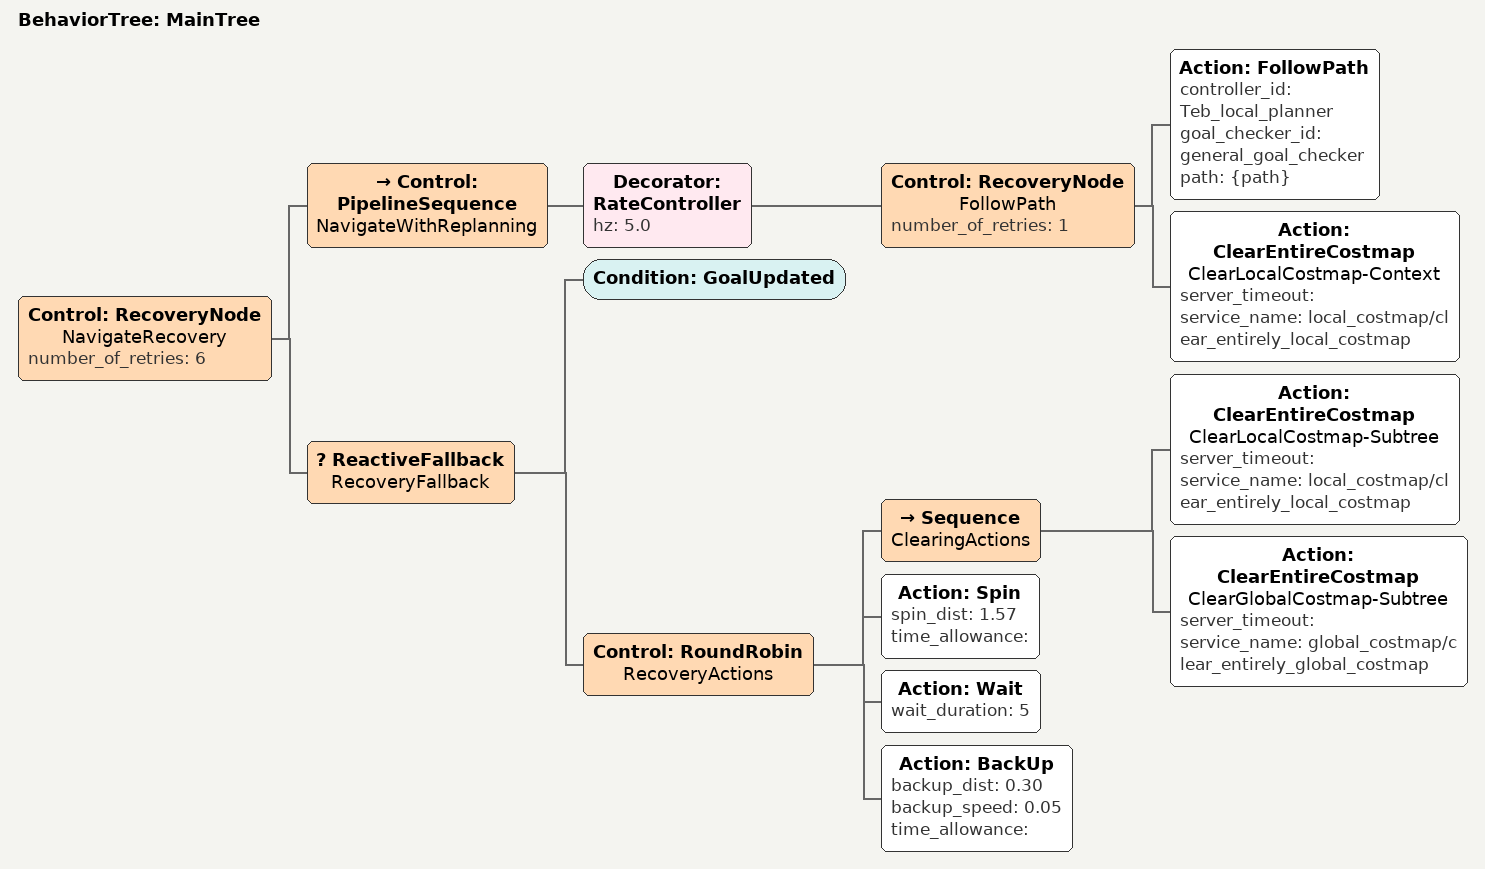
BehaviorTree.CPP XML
<?xml version="1.0"?>
<root main_tree_to_execute="MainTree">
    <BehaviorTree ID="MainTree">
        <Control ID="RecoveryNode" name="NavigateRecovery" number_of_retries="6">
            <Control ID="PipelineSequence" name="NavigateWithReplanning">
                <Decorator ID="RateController" hz="5.0">
                    <Control ID="RecoveryNode" name="FollowPath" number_of_retries="1">
                        <Action ID="FollowPath" controller_id="Teb_local_planner" goal_checker_id = "general_goal_checker" path="{path}"/>
                        <Action ID="ClearEntireCostmap" name="ClearLocalCostmap-Context" server_timeout="" service_name="local_costmap/clear_entirely_local_costmap"/>
                    </Control>
                </Decorator>
            </Control>
            <ReactiveFallback name="RecoveryFallback">
                <Condition ID="GoalUpdated"/>
                <Control ID="RoundRobin" name="RecoveryActions">
                    <Sequence name="ClearingActions">
                        <Action ID="ClearEntireCostmap" name="ClearLocalCostmap-Subtree" server_timeout="" service_name="local_costmap/clear_entirely_local_costmap"/>
                        <Action ID="ClearEntireCostmap" name="ClearGlobalCostmap-Subtree" server_timeout="" service_name="global_costmap/clear_entirely_global_costmap"/>
                    </Sequence>
                    <Action ID="Spin" spin_dist="1.57" time_allowance=""/>
                    <Action ID="Wait" wait_duration="5"/>
                    <Action ID="BackUp" backup_dist="0.30" backup_speed="0.05" time_allowance=""/>
                </Control>
            </ReactiveFallback>
        </Control>
    </BehaviorTree>
</root>
